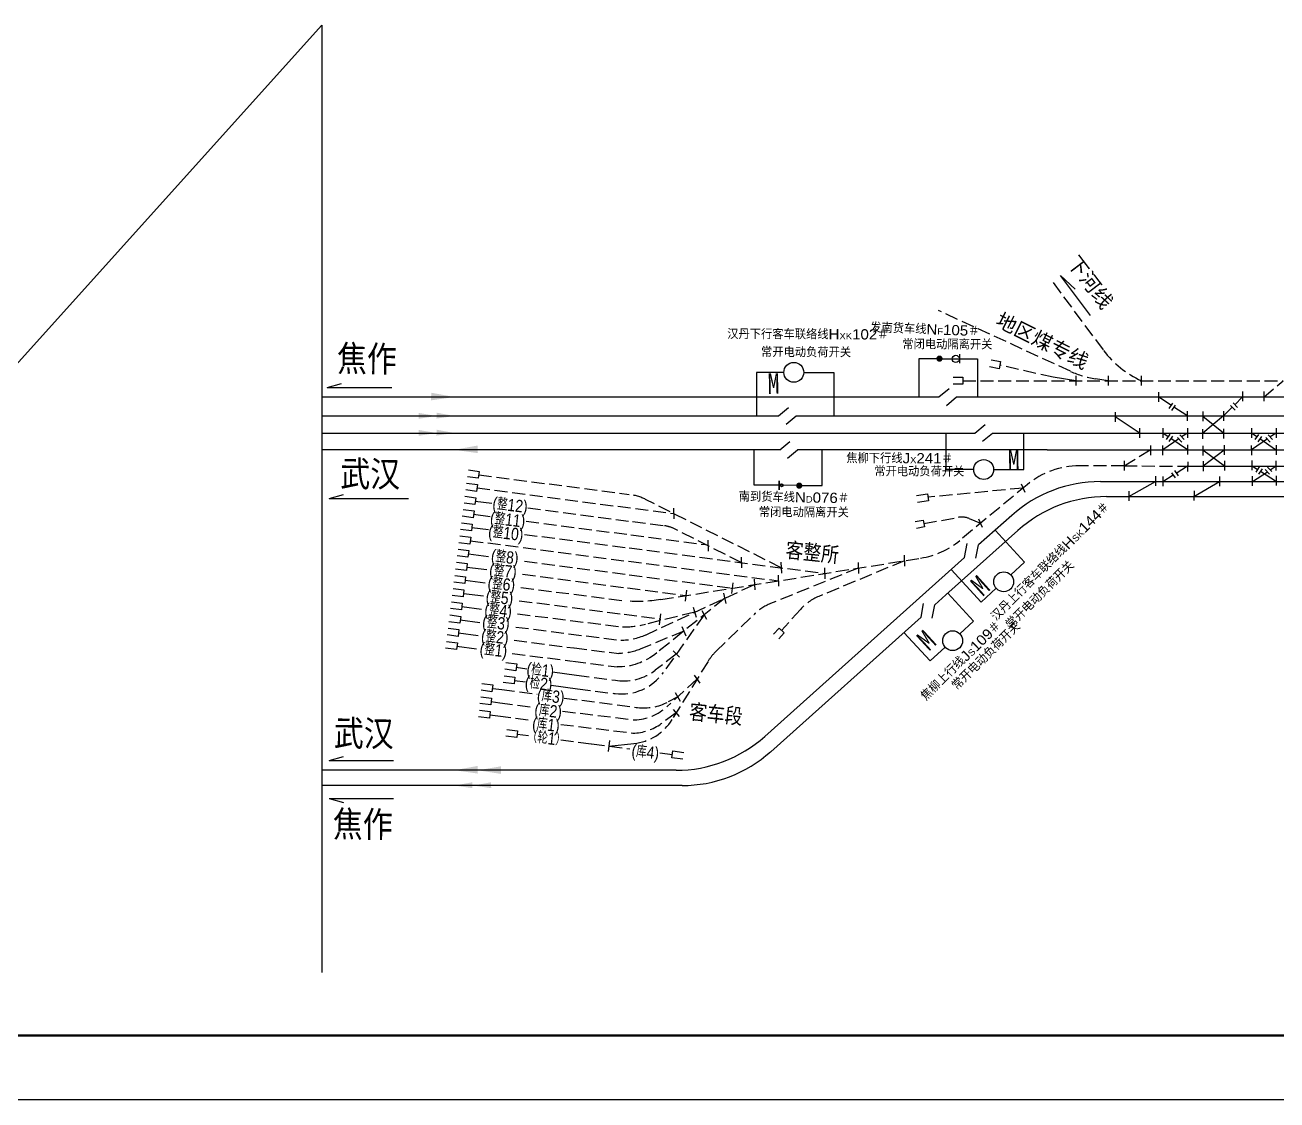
# Model space of a CAD drawing. Extents: x 3783 to 6106, y -2935 to -2515.
# Drawn here: x 4704.1 to 4898, y -2934.7 to -2768.1 of the extents above; entities that cross this region are included whole.
import ezdxf

# ---------------------------------------------------------------- set-up
doc = ezdxf.new("R2010")
doc.units = 0
doc.header["$MEASUREMENT"] = 0
doc.linetypes.add('ACAD_ISO03W100', pattern=[30, 12, -18])
doc.linetypes.add('XX', pattern=[5.5, 4, -1.5])
doc.layers.get('0').update_dxf_attribs({"linetype": 'CONTINUOUS'})
for name, color, linetype in [('E_既有线路', 3, 'CONTINUOUS'), ('LAYER1', 1, 'CONTINUOUS'), ('ZC_站场', 7, 'CONTINUOUS'), ('初期', 1, 'CONTINUOUS'), ('字', 9, 'CONTINUOUS'), ('道岔', 1, 'CONTINUOUS')]:
    doc.layers.add(name, color=color, linetype=linetype)
doc.styles.add('pyf', font='rs9.shx', dxfattribs={"width": 0.7, "height": 1.2, "bigfont": 'hztxt.shx'})
doc.styles.get("Standard").update_dxf_attribs({"font": 'SimSun.ttf', "width": 0.8, "height": 2.5})
doc.styles.add('WY', font='SimSun.ttf', dxfattribs={"height": 5})

# ---------------------------------------------------------------- blocks, each defined once
blk = doc.blocks.new('JT')
blk.add_solid([(-4.18, 0.75), (0.12, 0.05), (-4.18, -0.66)])

msp = doc.modelspace()

# ---------------------------------------------------------------- linework, layer by layer
at = {"color": 0, "ltscale": 0.5}
for p, q in [((4664.39, -2863.33), (4750.05, -2768.09)), ((4750.05, -2768.09), (4750.05, -2914.91))]:
    msp.add_line(p, q, dxfattribs=at)
at = {"linetype": 'XX', "ltscale": 0.5}
for p, q in [((4863.35, -2808.02, -0.5), (4871.17, -2818.51, -0.5)), ((4866.06, -2821.76, -0.5), (4845.61, -2812.34, -0.5)), ((4863.39, -2822.68, -0.5), (4855.11, -2820.81, -0.5)), ((4849.37, -2823.21, -0.5), (4899.02, -2823.23)), ((4895.99, -2825.77), (4899.02, -2823.23)), ((4874.37, -2836.41, -0.5), (4878.44, -2833.92, -0.5)), ((4874.37, -2836.41, -0.5), (4867.43, -2836.41, -0.5)), ((4874.37, -2836.41, -0.5), (4884.21, -2836.47, -0.5)), ((4774.38, -2837.8, -0.5), (4797.7, -2840.84, -0.5)), ((4859.34, -2839.33, -0.5), (4848.93, -2847.96, -0.5)), ((4774.11, -2839.84, -0.5), (4804.58, -2843.81, -0.5)), ((4858.71, -2839.85, -0.5), (4843.96, -2841.28, -0.5)), ((4781.98, -2842.94, -0.5), (4798.22, -2845.06, -0.5)), ((4821.23, -2852.21, -0.5), (4800.24, -2841.62, -0.5)), ((4804.55, -2842.95, -0.5), (4804.61, -2844.63, -0.5)), ((4781.72, -2844.98, -0.5), (4797.95, -2847.1, -0.5)), ((4798.22, -2845.06, -0.5), (4803.17, -2845.7, -0.5)), ((4843.35, -2845.34, -0.5), (4848.64, -2844.4, -0.5)), ((4781.45, -2847.03, -0.5), (4797.69, -2849.14, -0.5)), ((4797.95, -2847.1, -0.5), (4809.52, -2848.61, -0.5)), ((4815.06, -2851.41, -0.5), (4804.69, -2846.17, -0.5)), ((4773.06, -2848.01, -0.5), (4820.8, -2854.23, -0.5)), ((4797.69, -2849.14, -0.5), (4827.97, -2853.09, -0.5)), ((4802.57, -2857.14, -0.5), (4842.84, -2850.72, -0.5)), ((4840.32, -2851.12, -0.5), (4827.07, -2856.64, -0.5)), ((4781.45, -2851.18, -0.5), (4797.69, -2853.29, -0.5)), ((4833.17, -2852.26, -0.5), (4819.58, -2857.77, -0.5)), ((4833.14, -2851.39, -0.5), (4833.2, -2853.08, -0.5)), ((4781.18, -2853.22, -0.5), (4797.42, -2855.34, -0.5)), ((4797.69, -2853.29, -0.5), (4813.64, -2855.37, -0.5)), ((4800.19, -2862.64, -0.5), (4817.1, -2854.8, -0.5)), ((4780.92, -2855.26, -0.5), (4797.16, -2857.35, -0.5)), ((4797.42, -2855.34, -0.5), (4806.47, -2856.52, -0.5)), ((4812.49, -2856.94, -0.5), (4801.99, -2865.37, -0.5)), ((4780.65, -2857.31, -0.5), (4796.89, -2859.42, -0.5)), ((4824.24, -2858.66, -0.5), (4821.3, -2861.92, -0.5)), ((4780.38, -2859.35, -0.5), (4796.63, -2861.37, -0.5)), ((4796.89, -2859.42, -0.5), (4802.6, -2860.17, -0.5)), ((4807.84, -2859.09, -0.5), (4800.2, -2860.96, -0.5)), ((4802.55, -2859.36, -0.5), (4802.32, -2861.05, -0.5)), ((4809.29, -2859.5, -0.5), (4802.99, -2868.42, -0.5)), ((4811.11, -2865.19, -0.5), (4817.03, -2859.43, -0.5)), ((4780.12, -2861.39, -0.5), (4796.36, -2863.46, -0.5)), ((4806.14, -2862.04, -0.5), (4799.37, -2864.82, -0.5)), ((4805.82, -2861.33, -0.5), (4806.46, -2862.75, -0.5)), ((4789.14, -2864.64, -0.5), (4796.1, -2865.49, -0.5)), ((4805.01, -2865.56, -0.5), (4801.7, -2868.1, -0.5)), ((4804.52, -2865.06, -0.5), (4805.5, -2866.06, -0.5)), ((4788.97, -2866.7, -0.5), (4795.83, -2867.56, -0.5)), ((4809.9, -2866.71, -0.5), (4804.33, -2875.73, -0.5)), ((4789.52, -2868.85, -0.5), (4795.56, -2869.63, -0.5)), ((4787.62, -2872.39, -0.5), (4798.78, -2873.85, -0.5)), ((4789.69, -2870.95, -0.5), (4795.29, -2871.68, -0.5)), ((4787.36, -2874.43, -0.5), (4798.53, -2875.78, -0.5)), ((4787.09, -2876.48, -0.5), (4798.26, -2877.83, -0.5)), ((4787.08, -2878.87, -0.5), (4791.87, -2879.5, -0.5)), ((4791.87, -2879.5, -0.5), (4797.78, -2880.27, -0.5))]:
    msp.add_line(p, q, dxfattribs=at)
at = {"color": 40}
for p, q in [((4845.77, -2819.83), (4842.54, -2819.83)), ((4842.54, -2819.83), (4842.54, -2825.74, -0.5)), ((4845.81, -2819.83), (4848.87, -2819.83)), ((4848.91, -2819.83), (4851.63, -2819.83)), ((4851.63, -2819.83), (4851.63, -2825.74, -0.5)), ((4817.4, -2821.93), (4817.4, -2828.68)), ((4821.65, -2821.93), (4817.4, -2821.93)), ((4824.73, -2821.92), (4829.4, -2821.93)), ((4829.4, -2821.93), (4829.4, -2828.68)), ((4845.67, -2825.74, -0.5), (4847.24, -2824.44, -0.5)), ((4846.83, -2827.04, -0.5), (4848.38, -2825.74, -0.5)), ((4820.83, -2828.68, -0.5), (4822.39, -2827.38, -0.5)), ((4821.99, -2829.97, -0.5), (4823.54, -2828.68, -0.5)), ((4846.82, -2836.97), (4846.82, -2831.32, -0.5)), ((4851.26, -2831.32, -0.5), (4852.82, -2830.02, -0.5)), ((4852.42, -2832.61, -0.5), (4853.97, -2831.32, -0.5)), ((4858.81, -2836.97), (4858.81, -2831.32, -0.5)), ((4821.04, -2833.92, -0.5), (4822.6, -2832.62, -0.5)), ((4817.07, -2839.41), (4817.07, -2833.92, -0.5)), ((4822.2, -2835.21, -0.5), (4823.75, -2833.92, -0.5)), ((4827.57, -2839.48), (4827.57, -2833.92, -0.5)), ((4851.07, -2836.97), (4846.82, -2836.97)), ((4854.15, -2836.98), (4858.81, -2836.97)), ((4820.93, -2839.41), (4817.07, -2839.41)), ((4824, -2839.44), (4820.93, -2839.41)), ((4824.28, -2839.48), (4827.57, -2839.48)), ((4858.95, -2851.33), (4854.39, -2846.38)), ((4849.65, -2850.59, -0.5), (4850.07, -2848.47, -0.5)), ((4851.39, -2850.73, -0.5), (4851.8, -2848.67, -0.5)), ((4852.22, -2857.52), (4847.59, -2852.48)), ((4856.83, -2853.32), (4858.95, -2851.33)), ((4851.03, -2860.47), (4847.05, -2856.15, -0.5)), ((4854.54, -2855.39), (4852.22, -2857.52)), ((4842.9, -2859.86, -0.5), (4843.31, -2857.74, -0.5)), ((4844.64, -2860.01, -0.5), (4845.04, -2857.95, -0.5)), ((4848.92, -2862.46), (4851.03, -2860.47)), ((4844.31, -2866.65), (4840.24, -2862.24, -0.5)), ((4846.63, -2864.52), (4844.31, -2866.65))]:
    msp.add_line(p, q, dxfattribs=at)
for p, q in [((4750.91, -2824.26, -0.5), (4753.12, -2823.64, -0.5)), ((4751.21, -2841.49, -0.5), (4753.41, -2840.87, -0.5)), ((4751.22, -2882.06, -0.5), (4753.42, -2881.44, -0.5)), ((4751.22, -2887.94, -0.5), (4753.42, -2888.56, -0.5))]:
    msp.add_line(p, q)
at = {"linetype": 'XX'}
for p, q in [((4847.87, -2822.65, -0.5), (4849.37, -2822.65, -0.5)), ((4849.37, -2823.77, -0.5), (4847.87, -2823.77, -0.5)), ((4849.37, -2822.65, -0.5), (4849.37, -2823.77, -0.5)), ((4866.89, -2823.21, -0.5), (4863.39, -2822.68, -0.5)), ((4866.9, -2822.46, -0.5), (4866.89, -2823.96, -0.5)), ((4871.88, -2823.21, -0.5), (4869.91, -2822.91, -0.5)), ((4871.88, -2822.46, -0.5), (4871.88, -2823.96, -0.5)), ((4877.03, -2822.48, -0.5), (4877.03, -2823.98, -0.5)), ((4858.43, -2839.19, -0.5), (4859, -2840.51, -0.5)), ((4842.21, -2841.01, -0.5), (4843.88, -2840.75, -0.5)), ((4843.88, -2840.75, -0.5), (4844.04, -2841.81, -0.5)), ((4844.04, -2841.81, -0.5), (4842.37, -2842.07, -0.5)), ((4851.82, -2844.62, -0.5), (4852.39, -2845.93, -0.5))]:
    msp.add_line(p, q, dxfattribs=at)
at = {"color": 0}
for p, q in [((4881.84, -2826.68, -0.5), (4881.27, -2827.5, -0.5)), ((4882.27, -2827.01, -0.5), (4881.7, -2827.83, -0.5)), ((4890.87, -2827.06), (4891.56, -2827.78)), ((4891.24, -2826.67), (4891.93, -2827.39)), ((4881.44, -2831.5, -0.5), (4880.87, -2832.32, -0.5)), ((4882.98, -2831.62), (4883.67, -2832.34)), ((4895.2, -2831.53, -0.5), (4894.63, -2832.35, -0.5)), ((4896.68, -2831.62), (4897.37, -2832.34)), ((4881.87, -2831.83, -0.5), (4881.3, -2832.65, -0.5)), ((4882.61, -2832.01), (4883.3, -2832.73)), ((4895.63, -2831.86, -0.5), (4895.06, -2832.68, -0.5)), ((4896.31, -2832.01), (4897, -2832.73)), ((4881.73, -2837.47), (4882.3, -2838.29)), ((4882.15, -2837.14), (4882.73, -2837.96)), ((4895.31, -2836.56, -0.5), (4894.75, -2837.38, -0.5)), ((4895.74, -2836.89, -0.5), (4895.17, -2837.71, -0.5)), ((4896.2, -2836.98), (4896.89, -2837.7)), ((4896.57, -2836.59), (4897.26, -2837.31)), ((4842.01, -2845.06, -0.5), (4843.25, -2844.82, -0.5)), ((4843.25, -2844.82, -0.5), (4843.46, -2845.86, -0.5)), ((4843.46, -2845.86, -0.5), (4842.22, -2846.11, -0.5))]:
    msp.add_line(p, q, dxfattribs=at)
at = {"color": 0, "linetype": 'ByBlock'}
for p, q in [((4878.45, -2833.24, -0.5), (4878.44, -2834.74, -0.5)), ((4874.37, -2835.62, -0.5), (4874.36, -2837.12, -0.5))]:
    msp.add_line(p, q, dxfattribs=at)
at = {"color": 5}
for p, q in [((4882.84, -2832.22, -0.5), (4880.34, -2833.92, -0.5)), ((4884.17, -2833.92, -0.5), (4881.62, -2832.19, -0.5)), ((4896.57, -2832.23, -0.5), (4894.08, -2833.92, -0.5)), ((4897.83, -2833.92, -0.5), (4895.38, -2832.21, -0.5)), ((4821.04, -2833.92, -0.5), (4750.05, -2833.92, -0.5)), ((4841.42, -2833.92, -0.5), (4823.75, -2833.92, -0.5)), ((4862.44, -2833.92, -0.5), (4841.42, -2833.92, -0.5)), ((4862.44, -2833.92, -0.5), (4902.7, -2833.92, -0.5)), ((4886.57, -2833.92, -0.5), (4889.92, -2836.41, -0.5)), ((4886.62, -2836.41, -0.5), (4889.88, -2833.92, -0.5)), ((4882.43, -2837.54, -0.5), (4884.21, -2836.41, -0.5)), ((4884.21, -2836.47, -0.5), (4944.83, -2836.41, -0.5)), ((4894.18, -2836.41, -0.5), (4895.04, -2836.96, -0.5)), ((4897, -2837.03, -0.5), (4897.93, -2836.41, -0.5))]:
    msp.add_line(p, q, dxfattribs=at)
at = {"linetype": 'XX', "ltscale": 2}
for p, q in [((4772.77, -2837.05, -0.5), (4774.45, -2837.27, -0.5)), ((4774.45, -2837.27, -0.5), (4774.31, -2838.33, -0.5)), ((4772.5, -2839.09, -0.5), (4774.18, -2839.31, -0.5)), ((4774.31, -2838.33, -0.5), (4772.63, -2838.11, -0.5)), ((4820.06, -2862.5, -0.5), (4820.9, -2861.56, -0.5)), ((4821.7, -2862.28, -0.5), (4820.85, -2863.22, -0.5)), ((4820.9, -2861.56, -0.5), (4821.7, -2862.28, -0.5))]:
    msp.add_line(p, q, dxfattribs=at)
at = {"color": 3, "ltscale": 0.5}
for p, q in [((4894.24, -2838.84, -0.5), (4896.56, -2837.32, -0.5)), ((4895.49, -2837.25, -0.5), (4897.99, -2838.84, -0.5)), ((4870.69, -2838.84, -0.5), (4913.16, -2838.84, -0.5)), ((4875.09, -2841.17, -0.5), (4879.24, -2838.84, -0.5)), ((4880.36, -2838.84, -0.5), (4881.98, -2837.82, -0.5)), ((4885.19, -2841.17, -0.5), (4889.12, -2838.84, -0.5)), ((4871.65, -2841.17, -0.5), (4904.55, -2841.17, -0.5)), ((4856.95, -2844.09, -0.5), (4851.8, -2848.67, -0.5)), ((4857.92, -2846.42, -0.5), (4846.74, -2856.42, -0.5)), ((4846.74, -2856.42, -0.5), (4845.04, -2857.95, -0.5))]:
    msp.add_line(p, q, dxfattribs=at)
at = {"linetype": 'XX', "ltscale": 3}
for p, q in [((4774.18, -2839.31, -0.5), (4774.04, -2840.37, -0.5)), ((4774.04, -2840.37, -0.5), (4772.36, -2840.15, -0.5)), ((4827.93, -2852.22, -0.5), (4828, -2853.91, -0.5)), ((4806.58, -2855.67, -0.5), (4806.36, -2857.36, -0.5))]:
    msp.add_line(p, q, dxfattribs=at)
at = {"color": 7, "linetype": 'XX', "ltscale": 3}
for p, q in [((4772.24, -2841.13, -0.5), (4773.92, -2841.35, -0.5)), ((4773.92, -2841.35, -0.5), (4773.78, -2842.41, -0.5)), ((4771.97, -2843.18, -0.5), (4773.65, -2843.39, -0.5)), ((4773.78, -2842.41, -0.5), (4772.1, -2842.19, -0.5)), ((4773.65, -2843.39, -0.5), (4773.51, -2844.45, -0.5)), ((4773.85, -2841.88, -0.5), (4776.43, -2842.22, -0.5)), ((4771.7, -2845.22, -0.5), (4773.38, -2845.44, -0.5)), ((4773.51, -2844.45, -0.5), (4771.83, -2844.23, -0.5)), ((4773.58, -2843.92, -0.5), (4776.16, -2844.26, -0.5)), ((4771.45, -2847.26, -0.5), (4773.13, -2847.48, -0.5)), ((4773.25, -2846.49, -0.5), (4771.57, -2846.28, -0.5)), ((4772.99, -2848.54, -0.5), (4771.31, -2848.32, -0.5)), ((4773.13, -2847.48, -0.5), (4772.99, -2848.54, -0.5)), ((4809.85, -2847.95, -0.5), (4809.91, -2849.63, -0.5)), ((4772.71, -2850.58, -0.5), (4771.03, -2850.36, -0.5)), ((4771.17, -2849.3, -0.5), (4772.85, -2849.52, -0.5)), ((4772.85, -2849.52, -0.5), (4772.71, -2850.58, -0.5)), ((4772.78, -2850.05, -0.5), (4775.89, -2850.45, -0.5)), ((4772.46, -2852.62, -0.5), (4770.78, -2852.4, -0.5)), ((4770.92, -2851.34, -0.5), (4772.6, -2851.56, -0.5)), ((4772.6, -2851.56, -0.5), (4772.46, -2852.62, -0.5)), ((4821.19, -2851.35, -0.5), (4821.26, -2853.03, -0.5)), ((4772.2, -2854.67, -0.5), (4770.52, -2854.45, -0.5)), ((4770.66, -2853.39, -0.5), (4772.34, -2853.61, -0.5)), ((4813.75, -2854.53, -0.5), (4813.53, -2856.22, -0.5)), ((4820.77, -2853.37, -0.5), (4820.83, -2855.05, -0.5)), ((4771.95, -2856.71, -0.5), (4770.27, -2856.49, -0.5)), ((4770.41, -2855.43, -0.5), (4772.09, -2855.65, -0.5)), ((4772.09, -2855.65, -0.5), (4771.95, -2856.71, -0.5)), ((4812.3, -2856.15, -0.5), (4812.67, -2857.73, -0.5)), ((4771.69, -2858.75, -0.5), (4770.02, -2858.54, -0.5)), ((4770.15, -2857.48, -0.5), (4771.83, -2857.7, -0.5)), ((4771.83, -2857.7, -0.5), (4771.69, -2858.75, -0.5)), ((4771.76, -2858.23, -0.5), (4774.83, -2858.62, -0.5)), ((4771.44, -2860.8, -0.5), (4769.76, -2860.58, -0.5)), ((4769.9, -2859.52, -0.5), (4771.58, -2859.74, -0.5)), ((4771.58, -2859.74, -0.5), (4771.44, -2860.8, -0.5)), ((4771.51, -2860.27, -0.5), (4774.56, -2860.67, -0.5)), ((4771.18, -2862.84, -0.5), (4769.51, -2862.62, -0.5)), ((4769.64, -2861.57, -0.5), (4771.32, -2861.78, -0.5)), ((4771.32, -2861.78, -0.5), (4771.18, -2862.84, -0.5)), ((4771.25, -2862.31, -0.5), (4774.3, -2862.71, -0.5)), ((4770.93, -2864.89, -0.5), (4769.25, -2864.67, -0.5)), ((4769.39, -2863.61, -0.5), (4771.07, -2863.83, -0.5)), ((4771.07, -2863.83, -0.5), (4770.93, -2864.89, -0.5)), ((4771, -2864.36, -0.5), (4774.03, -2864.75, -0.5)), ((4780.12, -2868.16, -0.5), (4778.44, -2867.94, -0.5)), ((4776.56, -2870.36, -0.5), (4776.43, -2871.42, -0.5)), ((4779.92, -2869.67, -0.5), (4781.6, -2869.89, -0.5)), ((4774.7, -2872.2, -0.5), (4776.38, -2872.42, -0.5)), ((4776.43, -2871.42, -0.5), (4774.75, -2871.2, -0.5)), ((4776.38, -2872.42, -0.5), (4776.24, -2873.47, -0.5)), ((4776.58, -2870.9, -0.5), (4777.95, -2871.08, -0.5)), ((4774.49, -2874.25, -0.5), (4776.17, -2874.47, -0.5)), ((4776.24, -2873.47, -0.5), (4774.56, -2873.25, -0.5)), ((4776.31, -2872.94, -0.5), (4777.65, -2873.12, -0.5)), ((4798.78, -2873.85, -0.5), (4798.96, -2873.87, -0.5)), ((4776.03, -2875.52, -0.5), (4774.35, -2875.3, -0.5)), ((4776.17, -2874.47, -0.5), (4776.03, -2875.52, -0.5)), ((4776.1, -2874.99, -0.5), (4777.35, -2875.16, -0.5)), ((4780.28, -2878.53, -0.5), (4778.6, -2878.31, -0.5)), ((4778.73, -2877.25, -0.5), (4780.41, -2877.47, -0.5)), ((4780.41, -2877.47, -0.5), (4780.28, -2878.53, -0.5)), ((4780.34, -2878, -0.5), (4782.09, -2878.22, -0.5))]:
    msp.add_line(p, q, dxfattribs=at)
at = {"color": 7, "linetype": 'XX', "ltscale": 2}
for p, q in [((4773.38, -2845.44, -0.5), (4773.25, -2846.49, -0.5)), ((4773.31, -2845.97, -0.5), (4775.9, -2846.3, -0.5)), ((4815.03, -2850.54, -0.5), (4815.1, -2852.23, -0.5)), ((4772.53, -2852.09, -0.5), (4775.63, -2852.5, -0.5)), ((4772.34, -2853.61, -0.5), (4772.2, -2854.67, -0.5)), ((4772.27, -2854.14, -0.5), (4775.36, -2854.54, -0.5)), ((4817.07, -2853.96, -0.5), (4817.13, -2855.64, -0.5)), ((4772.02, -2856.18, -0.5), (4775.1, -2856.58, -0.5)), ((4778.58, -2866.88, -0.5), (4780.26, -2867.1, -0.5)), ((4780.26, -2867.1, -0.5), (4780.12, -2868.16, -0.5)), ((4780.19, -2867.63, -0.5), (4781.84, -2867.85, -0.5)), ((4785.79, -2868.36, -0.5), (4789.52, -2868.85, -0.5)), ((4779.85, -2870.2, -0.5), (4778.17, -2869.98, -0.5)), ((4778.31, -2868.93, -0.5), (4779.99, -2869.15, -0.5)), ((4779.99, -2869.15, -0.5), (4779.85, -2870.2, -0.5)), ((4785.59, -2870.41, -0.5), (4789.69, -2870.95, -0.5)), ((4807.75, -2868.85, -0.5), (4808.64, -2870.07, -0.5))]:
    msp.add_line(p, q, dxfattribs=at)
at = {"color": 7, "linetype": 'XX', "ltscale": 0.5}
for p, q in [((4807.61, -2858.32, -0.5), (4808.07, -2859.86, -0.5)), ((4808.92, -2858.85, -0.5), (4809.67, -2860.16, -0.5)), ((4779.85, -2863.43, -0.5), (4789.09, -2864.64, -0.5)), ((4779.58, -2865.48, -0.5), (4788.83, -2866.68, -0.5)), ((4808.19, -2869.46, -0.5), (4803.58, -2873.7, -0.5)), ((4777.95, -2871.08, -0.5), (4783.44, -2871.8, -0.5)), ((4805.21, -2872.2, -0.5), (4803.71, -2873, -0.5)), ((4804.82, -2871.52, -0.5), (4805.6, -2872.87, -0.5)), ((4777.65, -2873.12, -0.5), (4783.08, -2873.83, -0.5)), ((4804.48, -2874.15, -0.5), (4805.43, -2875.28, -0.5)), ((4777.35, -2875.16, -0.5), (4782.72, -2875.86, -0.5)), ((4804.96, -2874.71, -0.5), (4802.67, -2876.35, -0.5))]:
    msp.add_line(p, q, dxfattribs=at)
at = {"color": 7, "linetype": 'ACAD_ISO03W100'}
msp.add_line((4794.65, -2879, -0.5), (4794.43, -2880.69, -0.5), dxfattribs=at)
at = {"color": 7, "linetype": 'XX'}
msp.add_line((4794.54, -2879.85, -0.5), (4798.4, -2879.45, -0.5), dxfattribs=at)
at = {"color": 5, "lineweight": 50}
msp.add_line((5829.12, -2924.69), (3791.21, -2924.69), dxfattribs=at)
at = {"color": 7}
msp.add_line((5829.12, -2934.69), (3782.66, -2934.69), dxfattribs=at)
at = {"color": 40, "const_width": 0.48}
for points in [[(4845.52, -2819.79, 1), (4846, -2819.79, 1)], [(4824.28, -2839.48, 1), (4823.8, -2839.48, 1)]]:
    msp.add_lwpolyline(points, format="xyb", close=True, dxfattribs=at)
at = {"color": 40, "const_width": 0.24}
for points in [[(4848.88, -2819.82), (4848.88, -2819.1)], [(4848.88, -2819.82), (4848.88, -2820.54)], [(4820.93, -2839.43), (4820.92, -2840.15)], [(4820.93, -2839.43), (4820.93, -2838.71)]]:
    msp.add_lwpolyline(points, dxfattribs=at)
at = {"color": 40}
for centre, radius in [((4848.28, -2819.84), 0.56), ((4823.19, -2821.92), 1.54), ((4852.61, -2836.98), 1.54), ((4821.3, -2839.41), 0.236), ((4855.71, -2854.38), 1.54), ((4847.8, -2863.51), 1.54)]:
    msp.add_circle(centre, radius, dxfattribs=at)
at = {"linetype": 'XX', "ltscale": 0.5}
for centre, radius, start, end in [((4883.17, -2809.56, -0.5), 14.97, 216.7142, 245.766), ((4872.03, -2808.82, -0.5), 14.26, 245.2584, 261.4485), ((4867.43, -2849.09, -0.5), 12.67, 90, 129.6523), ((4796.67, -2848.69, -0.5), 7.92, 63.222, 82.5745), ((4849.19, -2847.52, -0.5), 3.17, 68.2238, 100.0588), ((4802.55, -2850.41, -0.5), 4.75, 63.222, 82.5745), ((4840.85, -2838.2, -0.5), 12.67, 279.0613, 309.6523), ((4830.12, -2863.95, -0.5), 7.92, 112.65, 138.0237), ((4796.82, -2847.11, -0.5), 14.26, 269.2665, 283.7549), ((4796.52, -2863.85, -0.5), 7.92, 262.5745, 324.7401), ((4796.88, -2861.82, -0.5), 7.92, 262.5745, 307.5261)]:
    msp.add_arc(centre, radius, start, end, dxfattribs=at)
at = {"color": 3, "ltscale": 0.5}
for centre in [(4870.69, -2859.44, -0.5), (4871.65, -2861.76, -0.5)]:
    msp.add_arc(centre, 20.59, 90, 131.834, dxfattribs=at)
at = {"color": 7, "linetype": 'XX', "ltscale": 0.5}
for centre, start, end in [((4822.55, -2865.11, -0.5), 112.0585, 134.222), ((4798.22, -2867.86, -0.5), 272.2457, 312.5248), ((4799.98, -2866.01, -0.5), 262.5745, 298.1005), ((4798.05, -2869.92, -0.5), 271.531, 305.6483), ((4797.59, -2871.57, -0.5), 275.8624, 328.3342)]:
    msp.add_arc(centre, 7.92, start, end, dxfattribs=at)
at = {"linetype": 'XX', "ltscale": 3}
msp.add_arc((4816.64, -2870.86, -0.5), 7.92, 134.222, 148.3342, dxfattribs=at)
at = {"linetype": 'XX', "ltscale": 0.5, "extrusion": (0, 0, -1)}
for centre, major_axis, start_param, end_param in [((4801.19, -2818.07, -0.5), (5.11, 39.17), 2.923162, 3.105085), ((4797.35, -2849.41, -0.5), (1.82, 13.99), 2.699026, 3.062211), ((4796.96, -2853.51, -0.5), (1.82, 13.99), 2.477559, 3.07651), ((4796.91, -2851.43, -0.5), (1.82, 13.99), 2.736119, 3.045921)]:
    msp.add_ellipse(centre, major_axis=major_axis, ratio=0.75, start_param=start_param, end_param=end_param, dxfattribs=at)
at = {"layer": 'E_既有线路', "color": 0}
for p, q in [((4853.75, -2819.96, -0.5), (4855.22, -2820.26, -0.5)), ((4855, -2821.36, -0.5), (4853.53, -2821.06, -0.5)), ((4855.22, -2820.26, -0.5), (4855, -2821.36, -0.5)), ((4750.91, -2824.26, -0.5), (4760.89, -2824.26, -0.5)), ((4879.7, -2824.99, -0.5), (4879.69, -2826.49, -0.5)), ((4892.73, -2824.89, -0.5), (4892.72, -2826.39, -0.5)), ((4896.03, -2824.89, -0.5), (4896.02, -2826.39, -0.5)), ((4872.99, -2828.08, -0.5), (4872.98, -2829.58, -0.5)), ((4884.14, -2827.93, -0.5), (4884.13, -2829.43, -0.5)), ((4886.57, -2828, -0.5), (4886.56, -2829.5, -0.5)), ((4889.78, -2827.93, -0.5), (4889.77, -2829.43, -0.5)), ((4876.77, -2830.57, -0.5), (4876.76, -2832.07, -0.5)), ((4880.35, -2830.57, -0.5), (4880.34, -2832.07, -0.5)), ((4884.17, -2830.57, -0.5), (4884.16, -2832.07, -0.5)), ((4886.57, -2832.21, -0.5), (4886.56, -2830.71, -0.5)), ((4889.78, -2830.65, -0.5), (4889.77, -2832.15, -0.5)), ((4894.12, -2830.57, -0.5), (4894.11, -2832.07, -0.5)), ((4897.91, -2830.57, -0.5), (4897.9, -2832.07, -0.5)), ((4880.38, -2834.78, -0.5), (4880.37, -2833.28, -0.5)), ((4884.17, -2833.17, -0.5), (4884.16, -2834.67, -0.5)), ((4886.58, -2833.33, -0.5), (4886.57, -2834.83, -0.5)), ((4889.88, -2833.19, -0.5), (4889.87, -2834.69, -0.5)), ((4894.13, -2834.78, -0.5), (4894.12, -2833.28, -0.5)), ((4897.91, -2833.22, -0.5), (4897.9, -2834.72, -0.5)), ((4889.92, -2835.62, -0.5), (4889.92, -2837.12, -0.5)), ((4894.19, -2837.09, -0.5), (4894.18, -2835.59, -0.5)), ((4884.22, -2835.8, -0.5), (4884.21, -2837.3, -0.5)), ((4886.62, -2835.71, -0.5), (4886.61, -2837.21, -0.5)), ((4897.94, -2837.15, -0.5), (4897.93, -2835.65, -0.5)), ((4879.25, -2838, -0.5), (4879.24, -2839.5, -0.5)), ((4880.37, -2838.05, -0.5), (4880.36, -2839.55, -0.5)), ((4889.12, -2838.05, -0.5), (4889.12, -2839.55, -0.5)), ((4894.24, -2839.49, -0.5), (4894.23, -2837.99, -0.5)), ((4897.99, -2839.44, -0.5), (4897.99, -2837.94, -0.5)), ((4875.09, -2840.35, -0.5), (4875.09, -2841.85, -0.5)), ((4885.2, -2840.29, -0.5), (4885.19, -2841.79, -0.5)), ((4751.21, -2841.49, -0.5), (4763.48, -2841.49, -0.5)), ((4850.36, -2844.58, -0.5), (4852.11, -2845.28, -0.5)), ((4840.28, -2850.26, -0.5), (4840.35, -2851.94, -0.5)), ((4751.22, -2882.06, -0.5), (4761.19, -2882.06, -0.5)), ((4751.22, -2887.94, -0.5), (4761.19, -2887.94, -0.5))]:
    msp.add_line(p, q, dxfattribs=at)
at = {"layer": 'E_既有线路', "color": 237}
for p, q in [((4884.06, -2828.63, -0.5), (4882.06, -2827.31, -0.5)), ((4891.13, -2827.33, -0.5), (4889.78, -2828.68, -0.5)), ((4823.54, -2828.68, -0.5), (4893.7, -2828.68, -0.5)), ((4874.84, -2830.05, -0.5), (4872.99, -2828.83, -0.5)), ((4889.77, -2831.32, -0.5), (4886.56, -2828.75, -0.5)), ((4889.78, -2828.68, -0.5), (4886.57, -2831.32, -0.5)), ((4893.7, -2828.68, -0.5), (4906.6, -2828.68, -0.5)), ((4853.97, -2831.32, -0.5), (4909.06, -2831.32, -0.5)), ((4876.69, -2831.27, -0.5), (4874.84, -2830.05, -0.5)), ((4881.17, -2831.89, -0.5), (4880.34, -2831.32, -0.5)), ((4884.17, -2831.32, -0.5), (4883.28, -2831.93, -0.5)), ((4894.94, -2831.9, -0.5), (4894.12, -2831.32, -0.5)), ((4897.91, -2831.32, -0.5), (4897.01, -2831.93, -0.5))]:
    msp.add_line(p, q, dxfattribs=at)
at = {"layer": 'E_既有线路', "color": 7}
for p, q in [((4774.88, -2870.14, -0.5), (4776.56, -2870.36, -0.5)), ((4802.43, -2880.88, -0.5), (4804.39, -2881.13, -0.5)), ((4804.32, -2881.66, -0.5), (4804.46, -2880.6, -0.5)), ((4806, -2881.88, -0.5), (4804.32, -2881.66, -0.5)), ((4804.46, -2880.6, -0.5), (4806.14, -2880.82, -0.5))]:
    msp.add_line(p, q, dxfattribs=at)
at = {"layer": 'LAYER1', "color": 6, "linetype": 'ByBlock'}
for p, q in [((4849.65, -2850.59, -0.5), (4818.7, -2878.34, -0.5)), ((4842.9, -2859.86, -0.5), (4819.61, -2880.71, -0.5)), ((4804.96, -2883.59, -0.5), (4750.05, -2883.59, -0.5)), ((4805.87, -2885.96, -0.5), (4750.05, -2885.96, -0.5))]:
    msp.add_line(p, q, dxfattribs=at)
for centre in [(4804.96, -2863, -0.5), (4805.87, -2865.37, -0.5)]:
    msp.add_arc(centre, 20.59, 270, 311.834, dxfattribs=at)
at = {"layer": 'ZC_站场', "color": 51}
for p, q in [((4750.05, -2828.68, -0.5), (4820.83, -2828.68, -0.5)), ((4750.05, -2831.32, -0.5), (4820.03, -2831.32, -0.5)), ((4820.03, -2831.32, -0.5), (4851.26, -2831.32, -0.5))]:
    msp.add_line(p, q, dxfattribs=at)
at = {"layer": 'ZC_站场', "color": 1}
msp.add_solid([(4766.99, -2826.26, -0.5), (4770.62, -2825.74, -0.5), (4767.02, -2825.08, -0.5)], dxfattribs=at)
at = {"layer": '初期', "color": 1}
for p, q in [((4750.05, -2825.74, -0.5), (4841.4, -2825.74, -0.5)), ((4841.4, -2825.74, -0.5), (4845.67, -2825.74, -0.5)), ((4848.38, -2825.74, -0.5), (4862.44, -2825.74, -0.5)), ((4862.44, -2825.74, -0.5), (4895.24, -2825.74, -0.5)), ((4881.61, -2827.01, -0.5), (4879.69, -2825.74, -0.5)), ((4892.72, -2825.74, -0.5), (4891.51, -2826.95, -0.5)), ((4895.08, -2825.74, -0.5), (4899.97, -2825.74, -0.5))]:
    msp.add_line(p, q, dxfattribs=at)
at = {"layer": '字', "color": 9}
for p, q in [((4864.51, -2806.89, -0.5), (4866.8, -2809.05, -0.5)), ((4869.16, -2813.13, -0.5), (4864.51, -2806.89, -0.5)), ((4795.56, -2869.63, -0.5), (4795.86, -2869.67, -0.5)), ((4795.29, -2871.68, -0.5), (4795.5, -2871.7, -0.5))]:
    msp.add_line(p, q, dxfattribs=at)

# ---------------------------------------------------------------- block references
at = {"yscale": 0.6455960901175786, "zscale": 0.6455960901180279}
for p, xscale, rotation in [((4767.76, -2828.65, -0.5), -0.6455960901175792, 179.6334526891979), ((4770.54, -2828.65, -0.5), -0.645596090118917, 178.8566555525736), ((4767.76, -2831.29, -0.5), -0.6455960901175792, 179.6334526891979), ((4770.54, -2831.29, -0.5), -0.645596090118917, 178.8566555525736), ((4770.7, -2885.93, -0.5), 0.645596090118917, 181.1433444474264), ((4773.6, -2885.93, -0.5), 0.645596090118917, 181.1433444474264)]:
    msp.add_blockref('JT', p, dxfattribs=dict(at, xscale=xscale, rotation=rotation))
at = {"layer": '道岔', "yscale": 0.8392749171534888, "zscale": 0.8392749171534364}
for p, xscale, rotation in [((4770.72, -2833.88, -0.5), 0.8392749171523444, 181.1433444473612), ((4770.72, -2883.54, -0.5), 0.8392749171523444, 181.1433444473612), ((4774.33, -2883.55, -0.5), 0.8392749171539823, 180.366547310721)]:
    msp.add_blockref('JT', p, dxfattribs=dict(at, xscale=xscale, rotation=rotation))

# ---------------------------------------------------------------- texts
at = {"linetype": 'XX', "ltscale": 2, "style": 'WY'}
msp.add_text('地区煤专线', height=2.271, rotation=333.4131, dxfattribs=at).set_placement((4854.28, -2814.57, -0.5))
for s, height, rotation, style, width, p in [('焦作', 4, 359.4334, 'WY', 0.85, (4752.4, -2821.75, -0.5)), ('常开电动负荷开关', 1.585, 359.7992, 'pyf', 1.1, (4818.12, -2819.55)), ('常闭电动隔离开关', 1.585, 359.7992, 'pyf', 1.1, (4840.01, -2818.34)), ('武汉', 4, 359.4334, 'WY', 0.85, (4752.92, -2839.6, -0.5)), ('常开电动负荷开关', 1.585, 359.7992, 'pyf', 1.1, (4835.66, -2838.03)), ('常闭电动隔离开关', 1.585, 359.7992, 'pyf', 1.1, (4817.77, -2844.36)), ('常开电动负荷开关', 1.585, 44.7349, 'pyf', 1.1, (4856.9, -2861.84)), ('常开电动负荷开关', 1.585, 44.7349, 'pyf', 1.1, (4848.54, -2871.32)), ('武汉', 4, 359.4334, 'WY', 0.85, (4751.92, -2879.81, -0.5)), ('焦作', 4, 359.4334, 'WY', 0.85, (4751.76, -2893.9, -0.5))]:
    msp.add_text(s, height=height, rotation=rotation, dxfattribs=dict(style=style, width=width)).set_placement(p)
at = {"color": 40, "width": 0.85}
for rotation, p in [(0.8657, (4819.16, -2825.26)), (1.1349, (4856.38, -2837.12)), (41.9751, (4852.43, -2856.75)), (42.584, (4844.13, -2865.22))]:
    msp.add_text('M', height=3.17, rotation=rotation, dxfattribs=at).set_placement(p)
at = {"char_height": 1.585, "width": 29.0931, "attachment_point": 1, "style": 'pyf'}
for s, insert, rotation in [('{\\W1.1; 发南货车线N\\H0.6309x;F\\H1.585x;105＃}', (4834.41, -2814.12), 358.0579), ('{\\W1.1;汉丹下行客车联络线H\\H0.6309x;XK\\H1.585x;102＃}', (4812.89, -2815.17), 359.8171), ('{\\W1.1; 焦柳下行线J\\H0.6309x;X\\H1.585x;241＃}', (4830.68, -2834.42), 359.9268), ('{\\W1.1; 南到货车线N\\H0.6309x;D\\H1.585x;076＃}', (4814.02, -2840.34), 359.125), ('{\\W1.1; 汉丹上行客车联络线H\\H0.6309x;SK\\H1.585x;144＃}', (4853.04, -2859.94), 45.0812), ('{\\W1.1; 焦柳上行线J\\H0.6309x;S\\H1.585x;109＃}', (4842.15, -2872.3), 44.6904)]:
    msp.add_mtext(s, dxfattribs=dict(at, insert=insert, rotation=rotation))
at = {"layer": '字', "color": 7, "style": 'WY'}
msp.add_text('下河线', height=2.271, rotation=307.2432, dxfattribs=at).set_placement((4865.42, -2804.93, -0.5))
at = {"layer": '字', "color": 7, "width": 0.85}
for s, height, rotation, style, p in [('(整12)', 1.901, 353.5532, 'pyf', (4776.43, -2843.11, -0.5)), ('(整11)', 1.901, 353.5532, 'pyf', (4776.06, -2845.37, -0.5)), ('(整10)', 1.901, 353.5532, 'pyf', (4775.77, -2847.45, -0.5)), ('客整所', 2.385, 354.1076, 'WY', (4821.82, -2850.58, -0.5)), ('(整8)', 1.901, 353.5532, 'pyf', (4776.21, -2851.23, -0.5)), ('(整7)', 1.901, 353.5532, 'pyf', (4775.93, -2853.38, -0.5)), ('(整6)', 1.901, 353.5532, 'pyf', (4775.68, -2855.41, -0.5)), ('(整5)', 1.901, 353.5532, 'pyf', (4775.39, -2857.5, -0.5)), ('(整4)', 1.901, 353.5532, 'pyf', (4775.18, -2859.52, -0.5)), ('(整3)', 1.901, 353.5532, 'pyf', (4774.84, -2861.43, -0.5)), ('(整2)', 1.901, 353.5532, 'pyf', (4774.67, -2863.6, -0.5)), ('(整1)', 1.901, 353.5532, 'pyf', (4774.45, -2865.63, -0.5)), ('(检1)', 1.901, 353.5532, 'pyf', (4781.71, -2868.75, -0.5)), ('(检2)', 1.901, 353.5532, 'pyf', (4781.45, -2870.82, -0.5)), ('(库3)', 1.901, 353.5532, 'pyf', (4783.33, -2872.8, -0.5)), ('(库2)', 1.901, 353.5532, 'pyf', (4782.93, -2875.06, -0.5)), ('客车段', 2.385, 354.1076, 'WY', (4806.89, -2875.63, -0.5)), ('(库1)', 1.901, 353.5532, 'pyf', (4782.59, -2877.19, -0.5)), ('（轮1）', 1.901, 353.5532, 'pyf', (4781.77, -2879.19, -0.5)), ('(库4)', 1.901, 353.5532, 'pyf', (4797.98, -2881.45, -0.5))]:
    msp.add_text(s, height=height, rotation=rotation, dxfattribs=dict(at, style=style)).set_placement(p)

doc.saveas('drawing.dxf')
